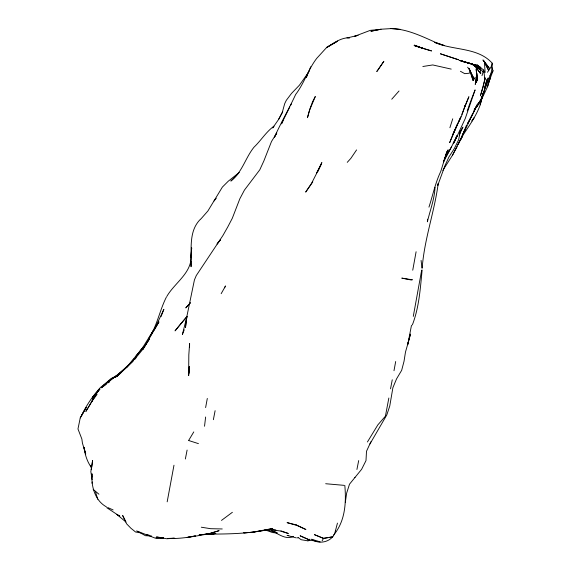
<?xml version="1.0" encoding="UTF-8"?>
<svg xmlns="http://www.w3.org/2000/svg" width="571" height="571" viewBox="0 0 571 571"><rect width="100%" height="100%" fill="white"/><g stroke="black" fill="none" stroke-linecap="round" stroke-linejoin="round"><path stroke-width="0.86" d="M106.406 506.862C94.886 500.624 91.032 486.064 92.024 473.794L92.202 477.135M191.078 261.468L191.064 266.721L190.95 257.278L191.678 247.971L190.95 257.278M191.085 257.086C191.114 243.86 190.236 229.306 200.507 219.193M189.565 346.997L189.601 343.571L188.823 354.841L188.651 375.632L189.279 366.975M427.508 219.185L427.386 221.798C430.077 210.314 434.495 199.293 435.038 187.331M467.62 67.207L470.218 70.64L470.097 72.588L469.141 73.224L464.758 73.666L460.426 71.268M381.043 29.221L371.057 31.205L381.043 29.221L391.271 28.593C406.909 29.007 421.384 36.073 435.423 42.325L444.431 45.609L434.517 42.34C453.217 50.691 477.691 46.972 492.231 63.203C492.723 78.049 481.867 90.189 480.211 104.814C476.028 116.591 468.548 126.705 461.689 137.019L462.617 135.513L457.942 144.72L462.246 136.012L466.557 124.985M189.279 366.76L188.744 373.684L189.272 366.91M484.9 79.704L485.057 77.763L483.152 86.871L480.411 95.842L484.9 79.704L483.737 70.083L476.835 64.709L479.39 67.093M191.092 255.33C192.184 272.909 174.669 282.702 166.811 296.456M422.126 270.019C420.299 288.583 419.143 307.369 412.348 324.956M422.183 268.063C424.296 239.328 434.395 212.027 438.221 183.505L437.75 185.397L444.923 165.761L448.906 157.004L454.373 148.489L458.634 139.767L460.454 130.545L459.448 133.635M91.838 467.028L92.581 460.519L90.832 471.625L92.159 479.704M204.532 426.252L205.624 417.008M186.403 320.695L185.482 327.554L186.474 318.29L194.425 279.94L196.267 275.565L222.876 235.573L227.765 226.958L232.297 218.286L239.863 198.729L244.452 190.064L259.776 169.823L263.809 161.072L271.496 141.522L276.771 132.979L274.601 137.061M186.638 318.982L186.981 316.405L182.377 334.492L184.255 329.788M345.319 502.33L346.647 493.123L349.509 484.172L361.621 469.305L365.99 460.604L366.503 451.261L370.907 441.79M399.029 90.996L391.749 99.218M421.669 270.154L413.283 316.398M388.851 398.023L385.411 416.188L377.852 424.874L367.417 441.99M412.74 270.204L416.102 251.74M173.977 465.229L167.175 501.83M492.231 63.203L491.196 66.721L487.491 72.26M205.617 407.58L207.309 398.437M393.99 370.722L395.682 361.522M411.505 325.242L408.015 343.207L405.474 352.093L404.032 361.279L401.67 370.308L396.552 378.887L392.891 387.702L389.757 406.038L386.781 414.967L369.958 443.931M390.535 388.822L392.263 379.772M213.368 419.685L215.11 410.692M185.354 458.998L187.11 450.062M356.918 469.462L358.688 460.583M449.891 127.711L452.739 118.804M92.002 483.216L92.281 481.953M80.233 417.943L86.192 407.544L80.233 417.943L77.97 428.964L81.867 439.042L82.417 443.075L85.721 454.123L83.987 447.271C84.958 454.545 87.099 461.682 91.51 467.635M483.737 70.083L481.981 75.7M335.462 530.709L337.454 523.107M483.509 91.91L480.211 104.814L483.095 93.294M91.224 469.719L91.574 468.47M485.072 86.171L486.892 79.619L483.894 92.481M487.527 86.756L490.275 77.792L487.527 86.756L480.918 100.831M428.949 207.137C432.854 195.175 435.316 182.863 440.776 171.4L446.886 151.593L444.202 160.572L448.135 149.838L443.353 161.893M467.221 110.86L468.092 108.433M485.065 86.771L488.291 77.877L484.386 88.626L484.836 87.392M468.384 107.619L471.632 98.733M461.832 114.407L468.898 96.735L464.423 107.384L465.108 105.528L461.439 116.313L458.87 121.573M489.718 79.669L493.03 70.79L491.924 67.478M456.707 135.67L453.966 142.928L465.258 118.497L475.101 89.89L471.946 97.934M161.072 316.577L163.863 309.325L154.07 330.202L158.945 321.873L142.871 349.445L149.324 339.124L142.143 350.144L134.478 359.445L136.005 357.731L116.662 376.76L133.014 361.322M457.093 125.013L449.684 142.636L453.902 131.944M481.018 99.461L484.436 90.603L481.981 97.648L476.935 106.806L481.018 99.461L474.237 110.189M274.537 136.997C280.982 122.594 289.033 108.861 295.65 94.479C304.229 83.238 308.176 69.405 316.769 58.313L326.876 47.229L337.632 41.141L326.412 47.707C333.428 43.31 340.858 37.472 349.623 37.786M309.939 540.145L300.218 535.848L309.939 540.145L320.138 541.872L311.602 539.217C319.803 545.433 333.535 541.351 335.405 530.88M462.246 136.012L452.503 155.212L442.853 170.358M464.858 129.681L461.496 137.854L465.051 129.274L460.633 139.681L472.859 113.436L467.606 123.479L472.26 115.306L477.156 104.729L473.245 112.644M310.745 66.743L306.306 77.399L307.084 75.558M281.546 123.836L282.952 120.638L281.453 123.707M317.961 171.35L321.866 162.571L316.562 173.084M452.446 135.641L460.412 118.154M453.16 133.785L460.811 116.684M454.252 131.173L457.764 123.507M459.191 135.12L462.924 127.119L461.197 129.974M166.368 297.134C159.673 310.296 157.261 325.277 149.159 337.875L153.192 330.709L141.886 348.86L135.741 356.597L143.235 347.118L126.769 367.167L134.171 358.973L125.684 368.045L115.114 377.46L132.915 360.736L125.684 368.045L101.374 387.802L106.213 384.312M281.546 123.579L289.804 106.955M443.367 162.2L451.582 146.69L446.779 155.098M290.625 105.378L291.453 103.808M81.275 416.152C86.171 405.603 92.716 395.924 100.553 387.345L111.495 379.051L118.183 374.747M238.114 173.712L230.841 181.05C242.254 172.306 245.316 157.91 254.002 147.197C261.011 140.509 266.022 131.958 273.952 126.177L272.681 127.94L278.569 119.489L282.217 112.644L284.701 103.629L286.321 100.31L291.553 93.373L299.382 85.25L309.054 71.546M278.569 119.489L282.766 111.623M321.195 164.427L311.402 183.619L311.609 183.277L305.685 192.092L312.794 181.885M470.918 74.109L473.088 80.547L475.158 77.52M452.503 155.212L457.178 146.561M90.953 403.105L92.059 401.063M473.266 112.687L478.569 102.994L475.95 107.269M489.625 76.114L493.03 70.79M322.151 540.78L323.507 538.367L327.768 537.661M224.524 287.763L225.545 285.964L221.163 293.687M453.096 143.178L457.2 136.012L451.425 146.968M92.473 400.35L97.099 392.477L99.968 389.015L92.645 397.223L98.362 390.714L92.331 399.136M163.534 538.082L156.168 537.725L156.597 537.011L163.427 537.875M188.744 440.291L193.769 431.919M97.099 392.477L85.857 411.427L90.582 403.783M200.928 218.921L207.887 210.992L222.369 187.095L228.257 181.207L239.278 172.442M474.201 110.117L475.072 108.697M472.067 120.745L473.959 117.926L471.91 120.981M356.575 149.916L350.844 158.388L347.254 162.342M333.778 534.899C345.255 520.988 346.369 502.544 344.805 485.357M378.566 69.084L383.855 61.325L376.767 71.539L378.081 69.79M480.247 101.303L474.273 109.732M97.056 394.44L91.381 401.941L91.981 401.149M180.336 324.307L175.04 330.88L186.838 316.684L180.336 324.307L182.128 322.358M214.046 200.971L216.273 198.223M190.329 302.866L185.775 307.912L190.371 302.837M309.132 539.652L308.005 540.865L301.167 539.716L298.24 537.611M119.739 373.877L121.502 372.199M308.033 540.865L309.867 539.152M103.058 385.589L110.888 378.666L118.647 374.626M221.484 520.409L232.383 512.294M108.283 382.813L109.668 381.821M354.605 477.563L355.026 477.299M111.495 379.051L117.961 375.19M293.501 536.369C287.763 539.409 281.446 536.069 276.393 533.207M207.972 533.971L219.114 530.659L208.9 533.828L199.079 534.934L207.78 534.013C194.554 536.283 181.235 539.06 167.746 538.467L173.905 538.182M357.403 35.516L354.534 36.33L370.315 30.349L380.108 29.407M297.127 537.911L298.069 537.668M347.882 37.765L358.124 35.309M187.195 537.382L195.482 535.926L188.13 537.204M329.474 537.375L332.886 536.811L323.507 538.367L314.471 534.677L323.507 538.367M422.833 66.5L432.747 64.944L451.211 69.105M207.037 534.149L214.603 533.178L206.138 534.113C228.407 534.071 250.976 533.899 272.731 528.461L252.204 532.293L243.903 532.814M222.24 528.96L210.628 528.696L201.313 527.211M174.769 538.189L166.789 538.753L156.597 537.011M243.817 532.822L252.204 532.293L271.675 529.274L265.08 529.931L270.733 529.467L275.879 529.967M206.138 534.113L215.874 533.514L206.131 534.006M163.299 537.775L155.462 538.232L136.576 530.923M265.337 529.867L268.841 529.945L265.337 529.995L267.97 529.774L265.372 529.595L276.214 532.322M269.098 529.51L280.083 530.951L288.326 533.478L280.946 530.873M156.168 537.725L163.285 537.725M346.975 37.765L349.595 37.8M288.805 535.427L287.07 535.405L296.228 537.875M151.486 535.962L145.412 535.698L137.675 531.344M213.019 534.292L211.534 534.213L213.911 534.342M325.677 483.73L343.963 485.336M390.792 28.55L400.257 29.357M276.856 532.971L272.56 532.572L265.18 529.909M273.523 532.236L276.928 532.714L273.523 532.236L276.871 533.107M140.666 532.857L135.577 532.015L130.909 528.246L126.584 523.793L122.658 515.477L126.005 522.058L116.891 514.464L119.789 516.12M146.447 534.627L149.002 535.07M470.276 63.531L460.29 60.619L477.677 65.729L480.825 67.628L478.519 66.058L461.111 61.047L471.146 63.702L479.169 67.428L483.016 71.932M188.715 440.527L198.437 443.631M271.775 530.616L275.365 532.044M471.082 63.888L479.169 67.428L480.532 69.798L480.711 73.68L475.764 67.585M107.869 507.583L113.122 509.946M119.71 516.213L106.727 507.669M93.152 489.318L98.94 494.222M483.223 70.676L485.136 72.467L484.394 61.918L482.952 59.962L489.611 68.67L483.723 60.683L488.676 70.483L484.394 61.918M474.665 66.229L473.566 64.873L471.146 63.702L479.904 68.313L471.739 64.023L480.532 69.798L473.566 64.873L476.171 67.271L480.711 73.68M91.66 467.713L90.396 465.643L91.567 467.977M470.197 71.818L474.066 78.741L469.012 68.47L470.376 72.496M95.457 491.667L97.777 499.254M470.218 70.64L473.088 80.547M476.471 71.261L477.385 80.839L476.157 69.241L476.828 75.258L475.265 84.422L476.828 73.288L476.564 82.674L476.5 74.772M421.091 260.426L421.955 268.099M407.987 343.085L407.687 344.698L410.463 334.071L407.987 343.085M309.439 110.56L307.476 117.69L309.982 108.676L312.615 101.659L315.306 96.492L309.439 110.56M218.436 242.29L217.066 244.031L220.342 239.934L218.436 242.29M412.241 279.776L411.027 279.954L401.791 278.127L412.241 279.776M296.249 524.906L287.056 522.622L297.048 525.477L305.913 529.51L296.249 524.906M477.677 65.729L459.448 60.298L478.519 66.058L477.677 65.729M431.433 50.905L422.312 48.228L414.31 45.152L423.104 48.421L414.096 45.53L431.433 50.905M458.634 59.805L440.505 53.831L458.634 59.805"/></g></svg>
